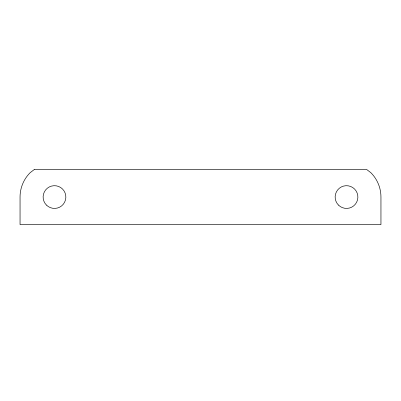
<?xml version="1.0" encoding="UTF-8"?>
<svg xmlns="http://www.w3.org/2000/svg" width="401" height="401" viewBox="0 0 401 401"><rect width="100%" height="100%" fill="white"/><g stroke="black" fill="none" stroke-linecap="round" stroke-linejoin="round"><path stroke-width="0.6" d="M34.306 169.508L30.135 172.706A34.436 34.436 0 0 0 20.05 197.056L20.05 224.605L380.95 224.605L380.95 197.056A34.436 34.436 0 0 0 370.865 172.706L366.694 169.508L34.306 169.508M46.451 205.091A11.363 11.363 0 0 0 65.463 199.999A11.363 11.363 0 0 0 51.544 186.079A11.363 11.363 0 0 0 46.451 205.091M338.479 205.091A11.363 11.363 0 0 0 357.492 199.999A11.363 11.363 0 0 0 343.572 186.079A11.363 11.363 0 0 0 338.479 205.091"/></g></svg>
